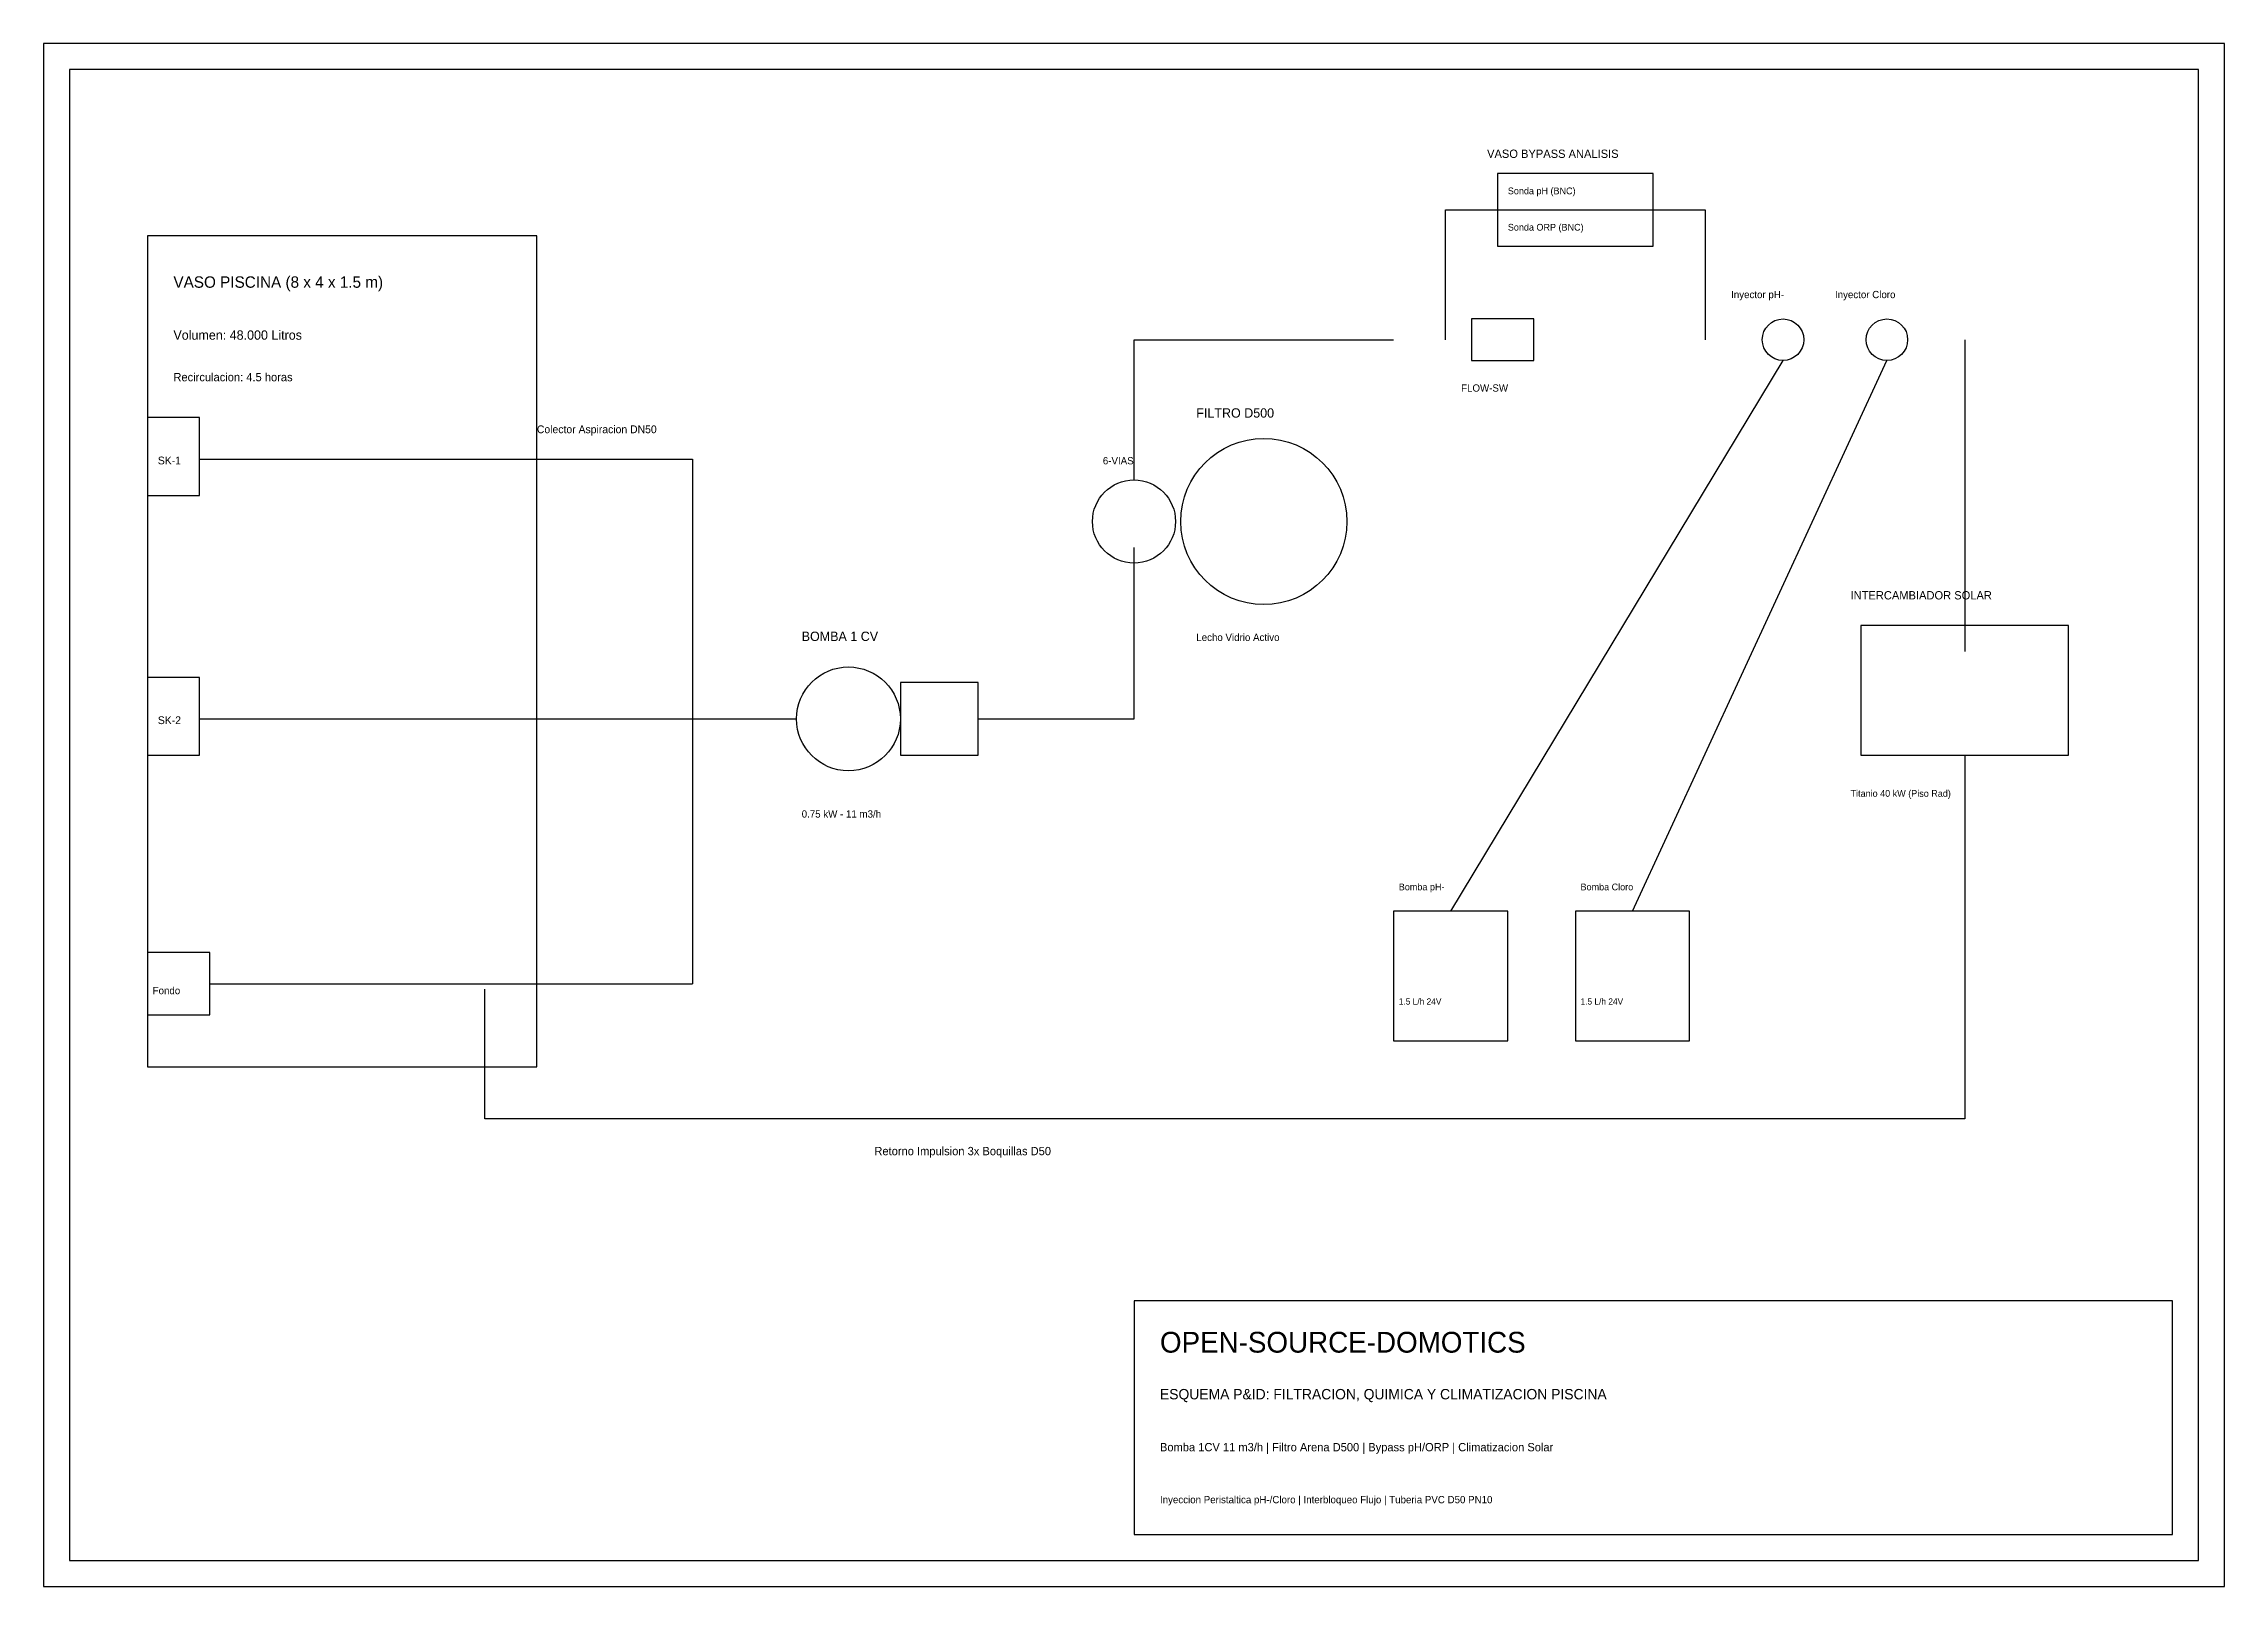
# Model space of a CAD drawing. Extents: x 0 to 420, y 0 to 297.
import ezdxf

# ---------------------------------------------------------------- set-up
doc = ezdxf.new("R2010")
doc.units = 0
for name, color, linetype in [('DOSIFICACION_QUIMICA', 6, 'CONTINUOUS'), ('EQUIPOS_FILTRACION', 3, 'CONTINUOUS'), ('MARCO_ROTULO', 7, 'CONTINUOUS'), ('SENSORES_ANALISIS', 2, 'CONTINUOUS'), ('TEXTO_NOTAS', 7, 'CONTINUOUS'), ('TUBERIAS_PVC', 4, 'CONTINUOUS'), ('VALVULAS_ACCESORIOS', 1, 'CONTINUOUS')]:
    doc.layers.add(name, color=color, linetype=linetype)

msp = doc.modelspace()

# ---------------------------------------------------------------- linework, layer by layer
at = {"layer": 'DOSIFICACION_QUIMICA'}
for p, q in [((271, 130), (335, 236)), ((306, 130), (355, 236)), ((282, 130), (260, 130)), ((260, 130), (260, 105)), ((282, 105), (282, 130)), ((317, 130), (295, 130)), ((295, 130), (295, 105)), ((317, 105), (317, 130)), ((260, 105), (282, 105)), ((295, 105), (317, 105))]:
    msp.add_line(p, q, dxfattribs=at)
for centre in [(335, 240), (355, 240)]:
    msp.add_circle(centre, 4, dxfattribs=at)
at = {"layer": 'EQUIPOS_FILTRACION'}
for p, q in [((95, 260), (20, 260)), ((20, 260), (20, 100)), ((95, 100), (95, 260)), ((390, 185), (350, 185)), ((350, 185), (350, 160)), ((390, 160), (390, 185)), ((180, 174), (165, 174)), ((165, 174), (165, 160)), ((180, 160), (180, 174)), ((165, 160), (180, 160)), ((350, 160), (390, 160)), ((20, 100), (95, 100))]:
    msp.add_line(p, q, dxfattribs=at)
for centre, radius in [((235, 205), 16), ((155, 167), 10)]:
    msp.add_circle(centre, radius, dxfattribs=at)
at = {"layer": 'MARCO_ROTULO'}
for p, q in [((420, 297), (0, 297)), ((0, 297), (0, 0)), ((420, 0), (420, 297)), ((415, 292), (5, 292)), ((5, 292), (5, 5)), ((415, 5), (415, 292)), ((410, 55), (210, 55)), ((210, 55), (210, 10)), ((410, 10), (410, 55)), ((210, 10), (410, 10)), ((5, 5), (415, 5)), ((0, 0), (420, 0))]:
    msp.add_line(p, q, dxfattribs=at)
at = {"layer": 'SENSORES_ANALISIS'}
for p, q in [((310, 272), (280, 272)), ((280, 272), (280, 258)), ((310, 258), (310, 272)), ((270, 240), (270, 265)), ((270, 265), (320, 265)), ((320, 265), (320, 240)), ((280, 258), (310, 258)), ((287, 244), (275, 244)), ((275, 244), (275, 236)), ((287, 236), (287, 244)), ((275, 236), (287, 236))]:
    msp.add_line(p, q, dxfattribs=at)
at = {"layer": 'TUBERIAS_PVC'}
for p, q in [((210, 213), (210, 240)), ((210, 240), (260, 240)), ((370, 240), (370, 180)), ((30, 217), (125, 217)), ((125, 217), (125, 116)), ((210, 167), (210, 200)), ((30, 167), (125, 167)), ((125, 167), (145, 167)), ((180, 167), (210, 167)), ((370, 160), (370, 90)), ((32, 116), (125, 116)), ((85, 90), (85, 115)), ((370, 90), (85, 90))]:
    msp.add_line(p, q, dxfattribs=at)
at = {"layer": 'VALVULAS_ACCESORIOS'}
for p, q in [((30, 225), (20, 225)), ((20, 225), (20, 210)), ((30, 210), (30, 225)), ((20, 210), (30, 210)), ((30, 175), (20, 175)), ((20, 175), (20, 160)), ((30, 160), (30, 175)), ((20, 160), (30, 160)), ((32, 122), (20, 122)), ((20, 122), (20, 110)), ((32, 110), (32, 122)), ((20, 110), (32, 110))]:
    msp.add_line(p, q, dxfattribs=at)
msp.add_circle((210, 205), 8, dxfattribs=at)

# ---------------------------------------------------------------- texts
at = {"layer": 'DOSIFICACION_QUIMICA'}
for s, p in [('Inyector pH-', (325, 248)), ('Inyector Cloro', (345, 248))]:
    msp.add_text(s, height=1.4, dxfattribs=at).set_placement(p)
at = {"layer": 'SENSORES_ANALISIS'}
for s, p in [('Sonda pH (BNC)', (282, 268)), ('Sonda ORP (BNC)', (282, 261))]:
    msp.add_text(s, height=1.3, dxfattribs=at).set_placement(p)
at = {"layer": 'TEXTO_NOTAS'}
for s, height, p in [('VASO BYPASS ANALISIS', 1.6, (278, 275)), ('VASO PISCINA (8 x 4 x 1.5 m)', 2.2, (25, 250)), ('Volumen: 48.000 Litros', 1.8, (25, 240)), ('Recirculacion: 4.5 horas', 1.6, (25, 232)), ('FLOW-SW', 1.4, (273, 230)), ('FILTRO D500', 1.8, (222, 225)), ('Colector Aspiracion DN50', 1.5, (95, 222)), ('SK-1', 1.5, (22, 216)), ('6-VIAS', 1.4, (204, 216)), ('INTERCAMBIADOR SOLAR', 1.6, (348, 190)), ('BOMBA 1 CV', 1.8, (146, 182)), ('Lecho Vidrio Activo', 1.4, (222, 182)), ('SK-2', 1.5, (22, 166)), ('Titanio 40 kW (Piso Rad)', 1.3, (348, 152)), ('0.75 kW - 11 m3/h', 1.4, (146, 148)), ('Bomba pH-', 1.3, (261, 134)), ('Bomba Cloro', 1.3, (296, 134)), ('Fondo', 1.4, (21, 114)), ('1.5 L/h 24V', 1.2, (261, 112)), ('1.5 L/h 24V', 1.2, (296, 112)), ('Retorno Impulsion 3x Boquillas D50', 1.6, (160, 83)), ('OPEN-SOURCE-DOMOTICS', 4, (215, 45)), ('ESQUEMA P&ID: FILTRACION, QUIMICA Y CLIMATIZACION PISCINA', 2, (215, 36)), ('Bomba 1CV 11 m3/h | Filtro Arena D500 | Bypass pH/ORP | Climatizacion Solar', 1.6, (215, 26)), ('Inyeccion Peristaltica pH-/Cloro | Interbloqueo Flujo | Tuberia PVC D50 PN10', 1.4, (215, 16))]:
    msp.add_text(s, height=height, dxfattribs=at).set_placement(p)

doc.saveas('drawing.dxf')
